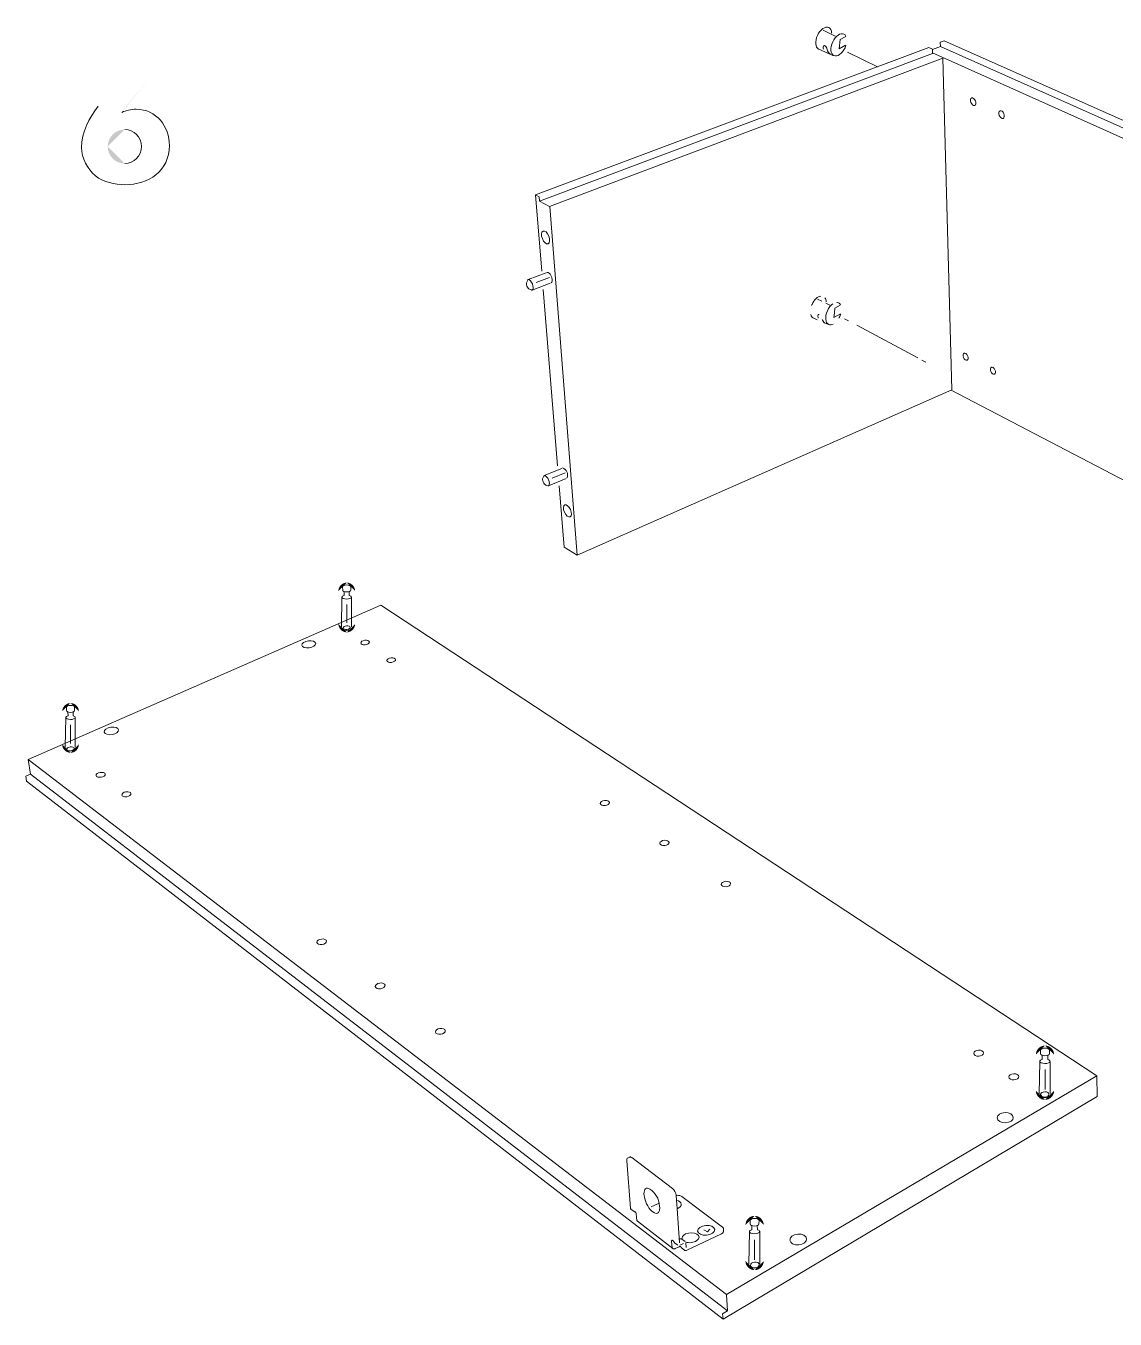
# Model space of a CAD drawing. Header units: metres. Extents: x -8.4 to 7.9, y -3.9 to 2.
# Drawn here: x 4.0889 to 4.4435, y 0.2041 to 0.625 of the extents above; entities that cross this region are included whole.
import ezdxf

# ---------------------------------------------------------------- set-up
doc = ezdxf.new("R2010")
doc.units = ezdxf.units.M
doc.header["$MEASUREMENT"] = 0
doc.layers.add('PDF6_Geometry_Num_Penna__1', color=255, linetype='Continuous', lineweight=18)
doc.layers.add('PDF6_Geometry_Num_Penna__7', color=7, linetype='Continuous', lineweight=18)

msp = doc.modelspace()

# ---------------------------------------------------------------- hatches: boundary and pattern name
at = {"layer": 'PDF6_Geometry_Num_Penna__1', "linetype": 'Continuous', "lineweight": 18}
for points in [[(4.1933699779543, 0.4438204621465067, 0.4146358309130089), (4.190650600978557, 0.4411010851707635)], [(4.196089354930039, 0.4411010851707635, 0.4146358309133024), (4.1933699779543, 0.4438204621465065)], [(4.190650600978556, 0.4303814381437105, 0.4144304490684894), (4.1933699779543, 0.4276620611679676)], [(4.1933699779543, 0.4276620611679653, 0.4144304490687761), (4.196089354930043, 0.4303814381437105)], [(4.103468060192867, 0.4046256916106934, 0.414316973226879), (4.100748683217123, 0.4019048253814033)], [(4.106187437168611, 0.4019048253814033, 0.4143169732268963), (4.103468060192867, 0.4046256916106927)], [(4.100748683217123, 0.391183689100804, 0.4145439340205856), (4.103468060192866, 0.3884658013786075)], [(4.103468060192867, 0.3884658013786073, 0.4145439340204327), (4.10618743716861, 0.391183689100804)], [(4.420678916652652, 0.2931574464676461, 0.4142463695533027), (4.417704877320474, 0.2901834071354661)], [(4.42365295598483, 0.2901834071354661, 0.4142463695530982), (4.420678916652652, 0.2931574464676452)], [(4.417704877320467, 0.2784614924716797, 0.4143303700992683), (4.420678916652652, 0.2754859638859544)], [(4.420678916652654, 0.2754859638859593, 0.4143303700990747), (4.423652955984832, 0.2784614924716797)], [(4.326138867646283, 0.2377374074690592, 0.4142463695545357), (4.323164828314104, 0.2347633681368797)], [(4.329112906978462, 0.2347633681368797, 0.4142463695549968), (4.326138867646283, 0.2377374074690588)], [(4.323164828314106, 0.2230399642195471, 0.4141622410316113), (4.326138867646282, 0.2200674141409147)], [(4.326138867646283, 0.2200674141409158, 0.4141622410312455), (4.329112906978462, 0.2230399642195471)]]:
    msp.add_hatch(color=255, dxfattribs=at).paths.add_polyline_path(points)
at = {"layer": 'PDF6_Geometry_Num_Penna__7', "linetype": 'Continuous', "lineweight": 18}
for points in [[(4.12959880076887, 0.6083616826989999), (4.120036303747377, 0.5969718715760628), (4.120127148213708, 0.5968825163632783)], [(4.121110055554339, 0.5912978155642441, 0.4127920751008684), (4.115568543108151, 0.5858024699779942)], [(4.11556854310815, 0.5858024699779945, 0.4126293968341406), (4.121110055554339, 0.5802162799254118)]]:
    msp.add_hatch(color=7, dxfattribs=at).paths.add_polyline_path(points)

# ---------------------------------------------------------------- linework, layer by layer
at = {"layer": 'PDF6_Geometry_Num_Penna__7', "color": 7, "linetype": 'Continuous', "lineweight": 18, "flags": 128}
for points in [[(4.348445651891172, 0.6236047884479154), (4.35238621677497, 0.6216523770485731)], [(4.35579735202302, 0.6215351727944707), (4.353992376724773, 0.6205820505247688), (4.353666230198109, 0.6176050326854972), (4.355783948741103, 0.6187160158311185)], [(4.384004409893428, 0.6173307121822487), (4.386640388670571, 0.6183151087764249), (4.386601668078365, 0.6196971360674923)], [(4.38660181700372, 0.6196975828435565), (4.387888532067818, 0.6201756332319539)], [(4.636648083147228, 0.5096587232543521), (4.387889127769236, 0.6201762289333723)], [(4.254871234884293, 0.5700098296704537), (4.38287108794461, 0.6179846434144765), (4.384004409893428, 0.6174738294480584)], [(4.387451287226591, 0.6145657640479854), (4.259435052377264, 0.5662067228889889), (4.256093167419122, 0.5679699990879372), (4.255979984149595, 0.5694249998027789)], [(4.256093018493767, 0.5679701480132917), (4.384042236933507, 0.6160998441261412)], [(4.346884318473116, 0.6175372716491356), (4.351652908328719, 0.615406149824224)], [(4.356370267862324, 0.6165257706404146), (4.366117432323572, 0.6117527130241731)], [(4.384042236933507, 0.6160995462754322), (4.384005005594846, 0.6174726380452211)], [(4.384042236933507, 0.6162937449378836), (4.628278329291054, 0.5068306307697212)], [(4.386639644043798, 0.6183152577017796), (4.635237760038779, 0.5074507559464461)], [(4.387451882928009, 0.6145653172719214), (4.390361884357693, 0.5065467790437757)], [(4.254871234884293, 0.5700098296704537), (4.255979239522822, 0.5694245530267148)], [(4.256868919591446, 0.5452495002078557), (4.254871830585712, 0.5700098296704537)], [(4.268406911442251, 0.4527267940554514), (4.259435648078683, 0.5662064250382792)], [(4.252466537182906, 0.542454915928019), (4.258267179746169, 0.5446485864018795)], [(4.255018224209324, 0.5414907731820737), (4.259392161875127, 0.5431423553650414)], [(4.258513055506683, 0.5448080854566999), (4.258645599072312, 0.5448244672457105), (4.258788567412767, 0.5448080854566999), (4.258938982020955, 0.5447529830754827), (4.259089396629142, 0.5446666063697911), (4.259247257505062, 0.544550444593171), (4.259400650620342, 0.544407476252716), (4.259548086721437, 0.5442406798555182), (4.259691055061892, 0.5440426091338457), (4.25981615235979, 0.5438430491586268), (4.259933803389957, 0.5436077470982941), (4.260036561884658, 0.5433798913056935), (4.260116981576165, 0.5431326752169898), (4.260189954999939, 0.5428929053960179), (4.260234632606331, 0.5426531355750459), (4.260252503648887, 0.5424223012753526), (4.260258460663073, 0.5422004024969376), (4.260234632606331, 0.5420067995359041), (4.260197401267671, 0.5418280891103355), (4.260134852618722, 0.5416702282344159), (4.260054432927215, 0.5415466201900638), (4.259956142193153, 0.5414468402024546), (4.259926357122224, 0.5414274799063512)], [(4.25374416780037, 0.5390707361691591), (4.259649058111884, 0.541303127235226)], [(4.261984505523362, 0.481846466499098), (4.257354416247576, 0.5392318734028803)], [(4.346668376708887, 0.5360631886321858), (4.348010194154202, 0.535419831100137)], [(4.34929050542805, 0.534805067236179), (4.350632322873364, 0.5341602204505842)], [(4.352105492481472, 0.5316121076326783), (4.351962524141017, 0.5301288111004547), (4.354065350148547, 0.5312695793170041)], [(4.354044053822833, 0.5340866513253915), (4.35224950329941, 0.533109700998947), (4.352106534958954, 0.5316278937202701)], [(4.345181952744217, 0.5299780986415581), (4.346549087499819, 0.5293883542371798)], [(4.348609171930568, 0.5284976316910726), (4.349976306686171, 0.5279078872866949)], [(4.355410443951663, 0.5297003528551525), (4.356723965579596, 0.5289974251812477)], [(4.359374985817558, 0.5275806982825488), (4.37926098842276, 0.5169489172147341)], [(4.380586721929773, 0.516241075004126), (4.381900243557705, 0.5155381473302205)], [(4.390361437581629, 0.5065470768944849), (4.268406464666187, 0.4527269429808058)], [(4.390185407812444, 0.5064663593522698), (4.504664327924912, 0.4467428243806248)], [(4.257695604235058, 0.4786694419085433), (4.263360724725598, 0.4810060807228598)], [(4.259057675528604, 0.4753650861397709), (4.2648240652603, 0.47774193479984)], [(4.260244461679737, 0.477792420495063), (4.264514151597292, 0.4795512289333721)], [(4.258145805582138, 0.4756021753043591), (4.2588249051993, 0.4753653839904801)], [(4.268406911442251, 0.4527267940554514), (4.264123818242778, 0.4553329877616674), (4.262506488891378, 0.4753798297498804)], [(4.192028607285049, 0.4424400730343399), (4.192052435341791, 0.441428869876328)], [(4.194664586062194, 0.441428869876328), (4.194710752922132, 0.4424400730343399)], [(4.191813707998302, 0.4391235053864868), (4.191645422347559, 0.4294805886734876)], [(4.192530634655544, 0.440902120896963), (4.192555951965833, 0.4396571049321651)], [(4.194177004451099, 0.4409188005366829), (4.194194875493656, 0.4396439995009569)], [(4.194901228450718, 0.4391235053864868), (4.194926545761007, 0.429456760616745)], [(4.437637642487032, 0.276537525815074), (4.437584029359361, 0.283359796311174), (4.204475639500583, 0.436507184756155), (4.089642277044069, 0.3862567915932189)], [(4.193369829028946, 0.4367362319515928), (4.193369829028946, 0.4307017765815431)], [(4.101911641311514, 0.3999279902238999), (4.10174335566077, 0.3902835842573542)], [(4.102126540598261, 0.4032439621703341), (4.102150368655003, 0.4022327590123222)], [(4.102628567968756, 0.4017060100329579), (4.102653885279045, 0.4004595048146133)], [(4.104274937764311, 0.4017241789262238), (4.104292808806868, 0.4004493778904976)], [(4.104762519375405, 0.4022327590123222), (4.104808686235344, 0.4032439621703341)], [(4.10499916176393, 0.3999279902238999), (4.105024479074219, 0.3902597562006118)], [(4.103467762342158, 0.397539972162233), (4.103467762342158, 0.391505516792183)], [(4.089642723820132, 0.3862570894439281), (4.090405221635894, 0.3814557360103052)], [(4.437583582583297, 0.2833593495351101), (4.316976384127355, 0.2121432449458263), (4.08964331952155, 0.3862578340707015)], [(4.088924307909344, 0.380798975196339), (4.089173013251594, 0.3791935598733098)], [(4.09040477485983, 0.3814563317117234), (4.088924456834699, 0.3807995708977572)], [(4.089173013251594, 0.3791941555747282), (4.315861231071804, 0.2041264441801516), (4.437637493561678, 0.2765369301136553)], [(4.317322486651541, 0.2068282479640471), (4.090404923785184, 0.3814566295624329)], [(4.419212299760149, 0.2916473433715863), (4.419237617070438, 0.2905423172401507)], [(4.422094005372451, 0.2905423172401507), (4.422146129246575, 0.2916473433715863)], [(4.418977146625171, 0.2880202663593068), (4.418792479185417, 0.2774763512507303)], [(4.419761089692001, 0.2899653804162718), (4.419789385509382, 0.2886027134213074)], [(4.421561597229609, 0.2899857831898576), (4.421580957525713, 0.288590352616872)], [(4.422352688713462, 0.2880202663593068), (4.422380984530843, 0.2774510339404412)], [(4.420678767727298, 0.2854103495192248), (4.420678767727298, 0.2788114670550861)], [(4.284512443919892, 0.255688571866765), (4.284512443919892, 0.2558925996026231), (4.284522868694717, 0.2560757777888312), (4.284561589286924, 0.2562410849324828), (4.284621159428781, 0.2563646929768348), (4.284694132852555, 0.256471919232176), (4.284801359107895, 0.2565404248953109)], [(4.285728270515181, 0.2402703299007913), (4.28451303962131, 0.255688571866765)], [(4.302431291515642, 0.2440783512189595), (4.302268962879084, 0.2441825989672082), (4.302073870664503, 0.2442689756728997), (4.301851971886088, 0.2443464168573131), (4.301619648332849, 0.244397051477891), (4.301357539708681, 0.2444164117739942), (4.301107345112884, 0.2444238580417264), (4.300840768728077, 0.2444059869991695), (4.300578660103909, 0.2443672664069629), (4.300791623361045, 0.2414870500482076)], [(4.285902811030819, 0.2399030799762469), (4.285816434325128, 0.2399998814567634), (4.285761331943911, 0.2401264680082082), (4.28572856836589, 0.24027092560221)], [(4.292482184273501, 0.2406870230430767), (4.295043700373324, 0.2418754473731111)], [(4.300790878734272, 0.2414876457496262), (4.300893637228974, 0.2401071077121049)], [(4.300894232930393, 0.2401066609360409), (4.301707365366731, 0.2289313023237869)], [(4.302431440440996, 0.2440785001443142), (4.315685797004037, 0.2340677378053522)], [(4.286919375501599, 0.2391322423406255), (4.285902215329401, 0.2399036756776654)], [(4.286957798243097, 0.2391021594189882), (4.287062045991346, 0.2390634388267814), (4.287178207767965, 0.2390455677842245), (4.287301815812317, 0.2390530140519564), (4.287392660278647, 0.2389368522753366), (4.287479036984339, 0.2388132442309847), (4.287546053393928, 0.2386568726086116), (4.287584773986135, 0.2385124150146098), (4.287614559057062, 0.2383754036883405)], [(4.287835415357995, 0.2361751804988756), (4.287778823723231, 0.2362228366123607), (4.287615005833127, 0.2383762972404682)], [(4.299513397042162, 0.2271325818904342), (4.287998488621327, 0.2359713016883722), (4.287903176394357, 0.2360695924224352), (4.287836159984769, 0.2361753294242301)], [(4.324672399679134, 0.2362271554476452), (4.324697716989423, 0.2351221293162098)], [(4.327554105291436, 0.2351221293162098), (4.32760622916556, 0.2362271554476452)], [(4.303912205242191, 0.2264859480005834), (4.315318398154139, 0.2318859813598628), (4.315512001115172, 0.2319917183616578), (4.31567432975173, 0.2321078801382777), (4.315820276599278, 0.2322448914645474), (4.315936438375897, 0.2323804135372707), (4.316015368813858, 0.2325248711312724), (4.316054089406064, 0.2326633717110884), (4.316064514180889, 0.2328122970657291)], [(4.309614408146037, 0.2331505065461186), (4.310795386208339, 0.2325607621417407), (4.311553416263462, 0.233403679649008)], [(4.315686392705456, 0.234067439954643), (4.315820425524632, 0.2339512781780231), (4.315918716258695, 0.2338172453588461), (4.315985732668284, 0.233681723286123), (4.316015517739212, 0.2335372656921213)], [(4.316015070963148, 0.2335374146174756), (4.316064216330179, 0.2328121481403747)], [(4.324437246544156, 0.2326015676889124), (4.3242525791044, 0.2220561633267892)], [(4.325221040685631, 0.234545192492331), (4.325249336503012, 0.2331825254973665)], [(4.32702154822324, 0.2345648506391433), (4.327040908519343, 0.2331709093197045)], [(4.327812788632447, 0.2326015676889124), (4.327841084449829, 0.2220278675094076)], [(4.299438338663424, 0.2297606676237822), (4.299350472704185, 0.2298098129908137), (4.299276010026864, 0.2298276840333706), (4.299206015110183, 0.2298098129908137), (4.299159848250245, 0.2297517321025038), (4.299136020193502, 0.2296549306219871), (4.299130063179316, 0.2295372795918207), (4.299292391815874, 0.2273763726959812)], [(4.29929224289052, 0.2273763726959812), (4.299322027961448, 0.2273942437385381), (4.299399469145862, 0.2272468076374436), (4.299514141668936, 0.2271336243679165)], [(4.300125182399027, 0.2290077010307179), (4.300077526285541, 0.229044932369378), (4.300025402411418, 0.2291045025112346), (4.299950939734098, 0.2292072610059368), (4.299863073774859, 0.2293264012896494), (4.2997841433369, 0.2294321382914446), (4.2997007451383, 0.2295378752932395), (4.299612879179063, 0.2296361660273025), (4.299438636514131, 0.2297597740716544)], [(4.300124884548318, 0.2290071053292992), (4.301156937255979, 0.2282133331890632)], [(4.300325487001019, 0.2271120301914937), (4.301545185655528, 0.2276928390745931)], [(4.302096954094473, 0.2277716205871982), (4.301958453514657, 0.2277805561084769), (4.301815485174202, 0.2277716205871982), (4.301669538326654, 0.2277418355162701), (4.301545930282301, 0.2276926901492387)], [(4.301660602805375, 0.2301757225871666), (4.301843780991583, 0.230242738996755), (4.30201504514942, 0.230282948842508), (4.30218928781435, 0.2302725240676831), (4.302335234661899, 0.23023231422193), (4.302469267481075, 0.2301563622910632)], [(4.302981123924975, 0.2287831215959195), (4.301768871538199, 0.2282052912199126)], [(4.302326745916683, 0.227376074845272), (4.302221008914889, 0.2274773440864279), (4.302143567730475, 0.2276173339197902), (4.302097400870537, 0.2277722162886169)], [(4.302326745916683, 0.227376074845272), (4.303349863103067, 0.226582302705036)], [(4.302469267481075, 0.2301560644403537), (4.303492384667458, 0.2293727170749429)], [(4.303737366875843, 0.2288928795822898), (4.303843103877637, 0.2274125615571589)], [(4.326138718720927, 0.2299903105206387), (4.326138718720927, 0.2233914280564999)], [(4.299513992743581, 0.2271331775918526), (4.299642068548573, 0.2270572256609857), (4.299795461663852, 0.2270155265616862), (4.299959279553957, 0.2270155265616862), (4.300142457740165, 0.227046800886161), (4.300325635926374, 0.2271123280422029)], [(4.303911907391481, 0.2264859480005834), (4.303757025022654, 0.2264650984509335), (4.303600653400282, 0.226474033972212), (4.303463642074012, 0.226514243817965), (4.303348969550939, 0.2265812602275534)], [(4.316976384127355, 0.2121432449458263), (4.317321890950122, 0.2068280990386921), (4.315744771444475, 0.2058973155721866)], [(4.315744473593766, 0.2058974644975411), (4.315860635370386, 0.2041267420308608)]]:
    msp.add_lwpolyline(points, dxfattribs=at)
for points in [[(4.252289762786948, 0.5422955657985533), (4.251954680739005, 0.5416413367156159, 0.1053163455777337), (4.251862198093774, 0.5411933692488557, 0.07941080117728161), (4.252036440758704, 0.5403593872628667, 0.08802344626538314), (4.252462218347622, 0.5396226535334578, 0.1228031618166506), (4.252829468272166, 0.5393376104046754), (4.253508567889329, 0.5390784802876003)], [(4.253930324493671, 0.5392437874312515, 0.1185540665703251), (4.254051102956286, 0.5398670400404242, 0.1624880080100606), (4.253225014014093, 0.5420630933199588, 0.1175443884099924), (4.252715689301219, 0.5424517884955689)], [(4.353564663106242, 0.5298792122060778, 0.02666156206666467), (4.353872938590355, 0.5304823598923707, 0.03145814578901023), (4.354166321538993, 0.5312433684545872)], [(4.257775279299783, 0.4758730705244438, -0.08879119738130233), (4.257331481742965, 0.4765879122267291, -0.07737537727380546), (4.257136836304459, 0.4774053634983519, -0.1036365634108023), (4.257214277488859, 0.4778622664863896), (4.257525531480058, 0.4785071132719849)], [(4.258824160572527, 0.4753650861397711, 0.4097626609682757), (4.259235045625982, 0.4755411159089562, 0.1178472325207806), (4.259337655195328, 0.4761599007574895, 0.1616885087262852), (4.258457059573337, 0.4783050215657372, 0.118130777644721), (4.257941777846282, 0.478672867191708)], [(4.284802103734669, 0.2565404248953109), (4.285534965404857, 0.2568680606755209), (4.285642191660198, 0.2568978457464492), (4.285761331943911, 0.2568978457464492), (4.285876004466985, 0.2568680606755209), (4.286008548032615, 0.256809979787211), (4.286145559358885, 0.2567131783066943), (4.299438636514131, 0.2466845449251753, -0.1845828873742302), (4.300578660103909, 0.2444333892644235), (4.300578660103909, 0.2443678621083814)], [(4.291264868424665, 0.2467618371842342, -0.2680094207894668), (4.295043402522616, 0.2418751495224016), (4.295129779228307, 0.2414879436003354), (4.295198284891442, 0.241108183946001), (4.295235516230102, 0.2407552308555021), (4.295256365779752, 0.2404171703004674), (4.295247430258472, 0.2400895345202574), (4.295216155933999, 0.239797640825161), (4.295168499820513, 0.2395265966797147), (4.295089867233264, 0.2392857843812604), (4.294985619485015, 0.2390638856028453), (4.294869457708395, 0.238880707416637)]]:
    msp.add_lwpolyline(points, format="xyb", dxfattribs=at)
for points in [[(4.286957202541678, 0.2391024572696974), (4.286948267020399, 0.2391113927909758), (4.286936352992028, 0.2391113927909758), (4.286936352992028, 0.2391218175658005)], [(4.28723643758163, 0.2391112438656211), (4.287276647427382, 0.2390829480482395)]]:
    msp.add_lwpolyline(points, close=True, dxfattribs=at)
at = {"layer": 'PDF6_Geometry_Num_Penna__7', "color": 7, "linetype": 'Continuous', "lineweight": 18}
for centre, radius, start, end in [((4.350270455720068, 0.6182109302689762), 0.001838567942151184, 186.9388381923404, 202.9882410944184), ((4.349336275919982, 0.6208675932831267), 0.006900279009622087, 334.8336447064819, 341.6024336575656), ((4.253635045899324, 0.5393550083386034), 0.0003047960861543802, 245.3292976630707, 291.0683813312642), ((4.352899011737372, 0.5336824874023987), 0.001359683867583415, 66.14277067653758, 89.7320442585474), ((4.351447061704578, 0.5314337306170513), 0.007221795485990589, 155.8421205341017, 159.0790474688714), ((4.348489205628187, 0.5306723420711545), 0.001764930427407147, 187.284553610233, 204.0127414014567), ((4.262818742026349, 0.4788498675256021), 0.002446894243548015, 339.4646624137023, 71.12131212510232), ((4.192087004621715, 0.429102870444396), 0.0004201449156388736, 166.3181908255586, 179.6488057081154), ((4.102184937934604, 0.3899067595802812), 0.0004201449153168568, 166.3181908006836, 179.6488056929481), ((4.419237223716787, 0.2770668354118686), 0.0004200231918360123, 165.486483029667, 180.0648856016952), ((4.324697323637048, 0.2216466474876984), 0.0004200231931127706, 165.4864830430482, 180.0648855701789)]:
    msp.add_arc(centre, radius, start, end, dxfattribs=at)
for centre, major_axis, ratio in [((4.397282986762786, 0.6003703364998927), (-0.0004752455462618971, 0.001215638864870808), 0.5901048937504175), ((4.406538556373466, 0.5961655141171507), (-0.0004813911302364964, 0.001219683103781425), 0.5961672493334516), ((4.258100901052651, 0.5562068510666467), (-0.0008303719333432386, 0.002060202034724814), 0.5108166379130676), ((4.394829364163271, 0.5173744612402382), (-0.0004967418633611705, 0.001142188826857668), 0.5779535134184927), ((4.403723600001787, 0.5128108185627449), (-0.0005002152714521197, 0.00114835020754921), 0.5866697388357406), ((4.26521407043164, 0.467185218663454), (-0.0008587675151618733, 0.001949250613241884), 0.4975570793508962), ((4.193381856709001, 0.4291893429918381), (0.001160811863369561, 0.0001357806545532994), 0.5104104701353811), ((4.199342424940657, 0.4243463749634575), (0.001396244775007227, 0.0001630772302680439), 0.5135925136709414), ((4.181024834542828, 0.4237670432060621), (0.002247758704839819, 0.000270222884741536), 0.5107843976270829), ((4.207892626787221, 0.4186284013097252), (0.001409970460149075, 0.0001573334546259046), 0.5217003083471917), ((4.116793807940181, 0.3955768310459464), (0.002333002844339334, 0.0003615490504549636), 0.5194288335321012), ((4.103431047523282, 0.3897101796276243), (0.00122475582403099, 0.0002029757164938736), 0.520615747798629), ((4.11327426401215, 0.3812759284722473), (0.001481059036863672, 0.0002366902406137525), 0.5267172510420153), ((4.121645502965505, 0.3749545866920656), (0.001491815835994947, 0.000242931923913712), 0.5310541512229728), ((4.27738037413511, 0.3721211407416927), (0.001479648804560385, 0.0001389399820146043), 0.555325178192033), ((4.296803140270065, 0.3591229927495396), (0.001498867103438864, 0.0001226361358512862), 0.5639066565198433), ((4.316796147151051, 0.3457427186910527), (0.001511985871648231, 0.0001143620747433866), 0.580329757553072), ((4.185248137082123, 0.3269488370934033), (0.001556454081944046, 0.0002234736952728649), 0.5721221312797574), ((4.204259858513982, 0.3125970325852847), (0.001575636630574511, 0.0002249875177565498), 0.5827994572126761), ((4.223858169494423, 0.2978109474072643), (0.001606034263116885, 0.0002066994722334437), 0.5920111310803668), ((4.399064815691355, 0.2906797042944043), (0.001602045400546269, 6.493039196619238e-05), 0.6183163689038629), ((4.41053485450675, 0.2829977326753756), (0.001618639581454047, 5.446363153530042e-05), 0.6194087167086082), ((4.420614078080992, 0.2772607787405565), (0.001351558603953714, 3.085392703964309e-05), 0.6293192390069289), ((4.407743029537966, 0.2696970253361715), (0.002621453101855765, 8.906532985208202e-05), 0.6295791424568361), ((4.310381240089119, 0.2330373897867464), (0.002774741345949401, 0.0002514232832880628), 0.5748886224592316), ((4.340348560480591, 0.2300570375281419), (0.002724081589098335, 0.00022328014596534), 0.649728520950588), ((4.326221259337607, 0.2217507559625456), (0.00142889274353628, 0.0001433945138420811), 0.6544308268521103)]:
    msp.add_ellipse(centre, major_axis=major_axis, ratio=ratio, dxfattribs=at)
for centre, major_axis, ratio, start_param, end_param in [((4.29265666623324, 0.2426657669164642), (-0.001800691834217949, 0.004018288683637653), 0.4406344645839929, 6.07334755284333, 8.753351409273236), ((4.299468309937086, 0.2412641956096944), (0.002798168745888733, 0.0002936814768369316), 0.5638264244947534, 5.192016975472476, 7.341937485015463), ((4.291180713745136, 0.246947314051025), (-0.003310765388780668, 0.008342557515092702), 0.3135751220597886, 2.676257924574871, 3.302990264049869), ((4.307884951424723, 0.2302111926006607), (-0.005373782719969099, 0.0003043145137788479), 0.4286824428857773, 5.63266821431606, 6.475846025292016), ((4.305285775949006, 0.2306311142783635), (0.002776312536901206, 0.0002655918777065596), 0.576352260414208, 4.02070954066644, 8.411074632540517)]:
    msp.add_ellipse(centre, major_axis=major_axis, ratio=ratio, start_param=start_param, end_param=end_param, dxfattribs=at)
for points in [[(4.346615359282635, 0.6219521637874652), (4.347519336185306, 0.6238896826513436), (4.349154536579261, 0.6250423648962642), (4.350265519724882, 0.6245226154085666)], [(4.350265519724884, 0.6245226154085675), (4.350852285622169, 0.6242471035024815), (4.351175453641741, 0.6235560898569477), (4.351214174233948, 0.6226789195181124)], [(4.346987672669237, 0.6175022741907947), (4.345878178777163, 0.6180220236784912), (4.345709893126418, 0.6200116664164939), (4.346615359282635, 0.6219521637874652)], [(4.348445354040463, 0.6179888133244069), (4.348302385700006, 0.6191027749771207), (4.349326992139935, 0.6187230153227865), (4.349672498962701, 0.6177386187286105)], [(4.35193437724899, 0.6153598340389306), (4.350824883356915, 0.6158795835266273), (4.350658086959717, 0.6178722047717231), (4.351565042369478, 0.6198097236356017)], [(4.35156504236948, 0.6198097236356008), (4.35246901927215, 0.6217472424994794), (4.354101241159015, 0.6228984354908533), (4.355212224304637, 0.622383153763796)], [(4.355212224304636, 0.622383153763796), (4.355489225464268, 0.6222520994517118), (4.355706656482044, 0.6220316899268437), (4.355864517357965, 0.6217397962317479)], [(4.349672498962703, 0.61773861872861), (4.3498392953599, 0.6172561005795736), (4.34974845089357, 0.6165814687230502), (4.350737315248385, 0.6158368419498459)], [(4.355581559184146, 0.6179332641671254), (4.354679071535021, 0.6159942560497007), (4.353043871141066, 0.6148430630583264), (4.351934377248991, 0.6153598340389299)], [(4.107035120287226, 0.5854882374797021), (4.107035120287226, 0.5903580965764597), (4.10953855549874, 0.5950924336004944), (4.112441110660692, 0.5988915193973843)], [(4.120127148213708, 0.5968825163632783), (4.121646186831046, 0.597551191205616), (4.123074380982053, 0.5979086120567534), (4.124818296884898, 0.5979086120567534)], [(4.124818296884897, 0.597908612056754), (4.131430582630954, 0.597908612056754), (4.135630277631826, 0.5922330667913891), (4.135630277631826, 0.5860690463628022)], [(4.126516045927803, 0.5858024699779945), (4.126516045927803, 0.5888390579591227), (4.12419132114186, 0.5912978155642434), (4.121110055554339, 0.5912978155642434)], [(4.111549047786392, 0.5762399729565015), (4.108866902149309, 0.5784723640225686), (4.107035120287225, 0.5820033841811043), (4.107035120287225, 0.585488237479701)], [(4.121110055554339, 0.580216279925414), (4.124191321141859, 0.580216279925414), (4.126516045927803, 0.5827182258833816), (4.126516045927803, 0.5858024699779951)], [(4.135630277631827, 0.5860690463628018), (4.135630277631827, 0.5778036891802307), (4.1288392814602, 0.5733359285410029), (4.121153243907183, 0.5733359285410029)], [(4.121153243907184, 0.573335928541004), (4.117893267894094, 0.573335928541004), (4.114138859703598, 0.5741848030624574), (4.111549047786391, 0.576239972956502)], [(4.25246728180968, 0.5424543202266003), (4.252546450729911, 0.5424543202266003), (4.252201925491624, 0.5422964593506807), (4.252288571384111, 0.5422964593506807)], [(4.25271598715193, 0.5424513417195076), (4.252798583683105, 0.5424513417195076), (4.252379871379795, 0.5424543202265999), (4.25246728180968, 0.5424543202265999)], [(4.253744614576434, 0.5390705872438044), (4.253837534928116, 0.5390705872438044), (4.253844189393432, 0.5392433406551882), (4.253930771269734, 0.5392433406551882)], [(4.344857742247163, 0.5343892676460218), (4.345545777385604, 0.5359097955169057), (4.346685056348607, 0.536959719267124), (4.347682856224703, 0.5371041768611251)], [(4.349001143463982, 0.5365772789564061), (4.34926325208815, 0.5362317721336392), (4.349415155949885, 0.535741807716871), (4.349447919527905, 0.5351729128621432)], [(4.349833189420361, 0.5323089293670431), (4.35029783652684, 0.5333380035676116), (4.35096948987627, 0.5341511360039513), (4.351663482028896, 0.5346142938568839)], [(4.353448948105688, 0.5349259946241476), (4.353728927772412, 0.5347994080727028), (4.353949337297281, 0.5345819770549274), (4.354108687426745, 0.5342915726133775)], [(4.34528605156711, 0.5299439947353453), (4.344858635799291, 0.5301375976963785), (4.344566742104194, 0.5305501209287342), (4.344417816749552, 0.5310936984731738)], [(4.346738520550923, 0.5304485538368688), (4.346659590112965, 0.5310100024238649), (4.34688148889138, 0.5311946698636199), (4.347168914825835, 0.531112760918568)], [(4.350259115934634, 0.5278635075310119), (4.349143665028373, 0.5283698537367907), (4.348953040574433, 0.5303580072212468), (4.349833189420362, 0.5323089293670431)], [(4.348157630255296, 0.5294902191797546), (4.348272302778369, 0.5291372660892553), (4.348491223049692, 0.5287426138994571), (4.349057139397327, 0.528327112160009)], [(4.351718584410116, 0.527984137068271), (4.351204791936604, 0.5277264962047421), (4.350693977970185, 0.5276684153164324), (4.350259115934632, 0.5278635075310121)], [(4.25769500853364, 0.4786700376099622), (4.25777274985111, 0.4786700376099622), (4.257440796695841, 0.478506219719856), (4.257526722882896, 0.478506219719856)], [(4.257942224622344, 0.4786730161170549), (4.258023576588259, 0.4786730161170549), (4.257607003855185, 0.4786700376099615), (4.25769500853364, 0.4786700376099615)], [(4.2577755771505, 0.4758726237483872), (4.257870889377471, 0.4757564619717674), (4.257994497421822, 0.4756685960125291), (4.258135976508731, 0.4756075366171255)], [(4.193368935476818, 0.4430685380309245), (4.192628776464251, 0.4430685380309245), (4.192028607285049, 0.442787069110653), (4.192028607285049, 0.4424400730343401)], [(4.194710752922132, 0.4424400730343399), (4.194710752922132, 0.4427870691106532), (4.194112072996477, 0.4430685380309249), (4.193368935476819, 0.4430685380309249)], [(4.191813707998302, 0.4391235053864868), (4.191813707998302, 0.4393513611790874), (4.192111558707585, 0.4395509211543061), (4.192555356264416, 0.43966112591674)], [(4.193357170373801, 0.4384963807180935), (4.192503828091708, 0.4384963807180935), (4.19181430369972, 0.4387763603848185), (4.19181430369972, 0.4391233564611319)], [(4.192052435341791, 0.441428869876328), (4.192052435341791, 0.4410818738000144), (4.192636222731984, 0.4408004048797427), (4.193357021448445, 0.4408004048797427)], [(4.193357021448446, 0.4408004048797434), (4.194079309418456, 0.4408004048797434), (4.194664586062192, 0.4410818738000142), (4.194664586062192, 0.4414288698763276)], [(4.194888123019509, 0.4390369797554403), (4.194785364524807, 0.4387316827784262), (4.194137539232119, 0.4384963807180933), (4.193357170373802, 0.4384963807180933)], [(4.194194875493656, 0.4396439995009569), (4.194641651557579, 0.4395352839920688), (4.194900781674654, 0.439350616552314), (4.194900781674654, 0.4391227607597135)], [(4.194900781674654, 0.4391227607597135), (4.19492758823849, 0.4391227607597135), (4.19488886764628, 0.4390363840540212), (4.194888867646281, 0.4390363840540212)], [(4.193343767091884, 0.4282759314797973), (4.192421919146656, 0.4282699744656115), (4.191668356852173, 0.428642287852214), (4.191666867598626, 0.4291054457051469)], [(4.195013220317408, 0.4291248060012505), (4.195016198824502, 0.4286601588947709), (4.194268593544204, 0.4282803992404369), (4.193343767091884, 0.4282759314797975)], [(4.101911641311514, 0.3999279902238999), (4.101911641311514, 0.400154356762954), (4.102209492020796, 0.4003554059917196), (4.102653289577626, 0.4004641215006086)], [(4.103455103687013, 0.3992987806005419), (4.10260176140492, 0.3992987806005419), (4.101912237012932, 0.3995802495208134), (4.101912237012932, 0.399928734850673)], [(4.103466868790029, 0.403872427166919), (4.102726709777464, 0.403872427166919), (4.102126540598262, 0.4035909582466477), (4.102126540598262, 0.4032439621703348)], [(4.102150368655003, 0.4022327590123222), (4.102150368655003, 0.4018857629360093), (4.102734156045196, 0.4016042940157383), (4.10345495476166, 0.4016042940157383)], [(4.103454954761658, 0.4016042940157376), (4.104177242731667, 0.4016042940157376), (4.104762519375406, 0.4018857629360091), (4.104762519375406, 0.4022327590123227)], [(4.104808686235344, 0.4032439621703341), (4.104808686235344, 0.4035909582466477), (4.104210006309689, 0.403872427166919), (4.103466868790031, 0.403872427166919)], [(4.104292808806868, 0.4004493778904976), (4.104739584870791, 0.4003391731280634), (4.104998714987864, 0.4001545056883091), (4.104998714987864, 0.3999281391492555)], [(4.104998714987866, 0.3999281391492546), (4.105028500058794, 0.3999281391492546), (4.104986800959495, 0.3998387839364703), (4.104986800959496, 0.3998387839364703)], [(4.104986056332721, 0.3998393796378887), (4.104883297838019, 0.3995355719144209), (4.104235472545331, 0.3992987806005419), (4.103455103687015, 0.3992987806005419)], [(4.103441700405095, 0.3890783313622455), (4.102519852459868, 0.3890753528551527), (4.101766290165385, 0.389447666241755), (4.10176480091184, 0.3899093348411418)], [(4.105111153630619, 0.3899286951372454), (4.105114132137713, 0.3894640480307654), (4.104366526857416, 0.3890842883764312), (4.103441700405096, 0.3890783313622452)], [(4.420677725249816, 0.2923324000029344), (4.419869060574116, 0.2923324000029344), (4.419212299760149, 0.2920271030259203), (4.419212299760149, 0.2916473433715863)], [(4.419237617070438, 0.2905423172401507), (4.419237617070438, 0.2901610683322697), (4.419877996095393, 0.2898542821017098), (4.420665811221443, 0.2898542821017098)], [(4.420665811221444, 0.2898542821017096), (4.421455115601042, 0.2898542821017096), (4.42209400537245, 0.2901610683322697), (4.42209400537245, 0.2905423172401502)], [(4.422146129246575, 0.2916473433715863), (4.422146129246575, 0.2920271030259203), (4.421490857686154, 0.2923324000029339), (4.420677725249815, 0.2923324000029339)], [(4.42066566229609, 0.2873344651011853), (4.419731900322492, 0.2873344651011853), (4.418976848774461, 0.2876412513317455), (4.418976848774461, 0.288019521732533)], [(4.418977146625171, 0.2880202663593068), (4.418977146625171, 0.288268971701557), (4.419304782405382, 0.2884878919728791), (4.419788789807965, 0.2886085215101382)], [(4.422339583282254, 0.2879256987591099), (4.422226400012727, 0.287592105964714), (4.421517515324637, 0.2873344651011855), (4.420665662296092, 0.2873344651011855)], [(4.421580957525713, 0.288590352616872), (4.422069432688935, 0.2884697230796132), (4.422352390862755, 0.2882701631043945), (4.422352390862755, 0.2880199685085978)], [(4.422352390862753, 0.2880199685085976), (4.422382175933681, 0.2880199685085976), (4.422338987580833, 0.2879261455351736), (4.422338987580834, 0.2879261455351736)], [(4.420650471909916, 0.2761579150860942), (4.419642247258998, 0.2761549365790013), (4.418818690047834, 0.2765615027971711), (4.418817200794289, 0.2770663597494041)], [(4.422476296757814, 0.2770872092990535), (4.422479275264907, 0.2765778845861817), (4.421661675067929, 0.2761623828467334), (4.420650471909918, 0.2761579150860942)], [(4.3261378251688, 0.2369137013325398), (4.325329160493099, 0.2369137013325398), (4.324672399679135, 0.2366069151019796), (4.324672399679135, 0.2362271554476449)], [(4.32760622916556, 0.2362271554476452), (4.32760622916556, 0.2366069151019796), (4.326950957605139, 0.2369137013325402), (4.326137825168799, 0.2369137013325402)], [(4.326125762215074, 0.2319142771772444), (4.325192000241476, 0.2319142771772444), (4.324436948693447, 0.2322210634078046), (4.324436948693447, 0.2326008230621388)], [(4.324437246544156, 0.2326015676889124), (4.324437246544156, 0.2328502730311626), (4.324764882324367, 0.2330677040489384), (4.325248889726949, 0.2331883335861975)], [(4.324697716989423, 0.2351221293162098), (4.324697716989423, 0.2347408804083289), (4.325338096014378, 0.2344326049242227), (4.326125911140428, 0.2344326049242227)], [(4.327799683201238, 0.232505510835169), (4.327686499931711, 0.2321719180407731), (4.32697761524362, 0.2319142771772447), (4.326125762215073, 0.2319142771772447)], [(4.326125911140429, 0.2344326049242222), (4.326915215520025, 0.2344326049242222), (4.327554105291436, 0.2347408804083289), (4.327554105291436, 0.2351221293162093)], [(4.327040908519343, 0.2331709093197045), (4.327529383682564, 0.2330487905288989), (4.32781234185638, 0.2328492305536798), (4.32781234185638, 0.2326020144649759)], [(4.327812341856382, 0.2326020144649763), (4.327845105434403, 0.2326020144649763), (4.327798938574465, 0.2325052129844596), (4.327798938574466, 0.2325052129844596)], [(4.326110571828901, 0.2207362379086071), (4.325102347177983, 0.2207347486550606), (4.324278789966819, 0.2211413148732302), (4.324277300713273, 0.2216461718254632)], [(4.327936396676798, 0.2216670213751128), (4.327939375183892, 0.2211576966622406), (4.327121774986913, 0.2207436841763391), (4.326110571828902, 0.2207362379086071)]]:
    msp.add_open_spline(points, degree=3, dxfattribs=at)

doc.saveas('drawing.dxf')
